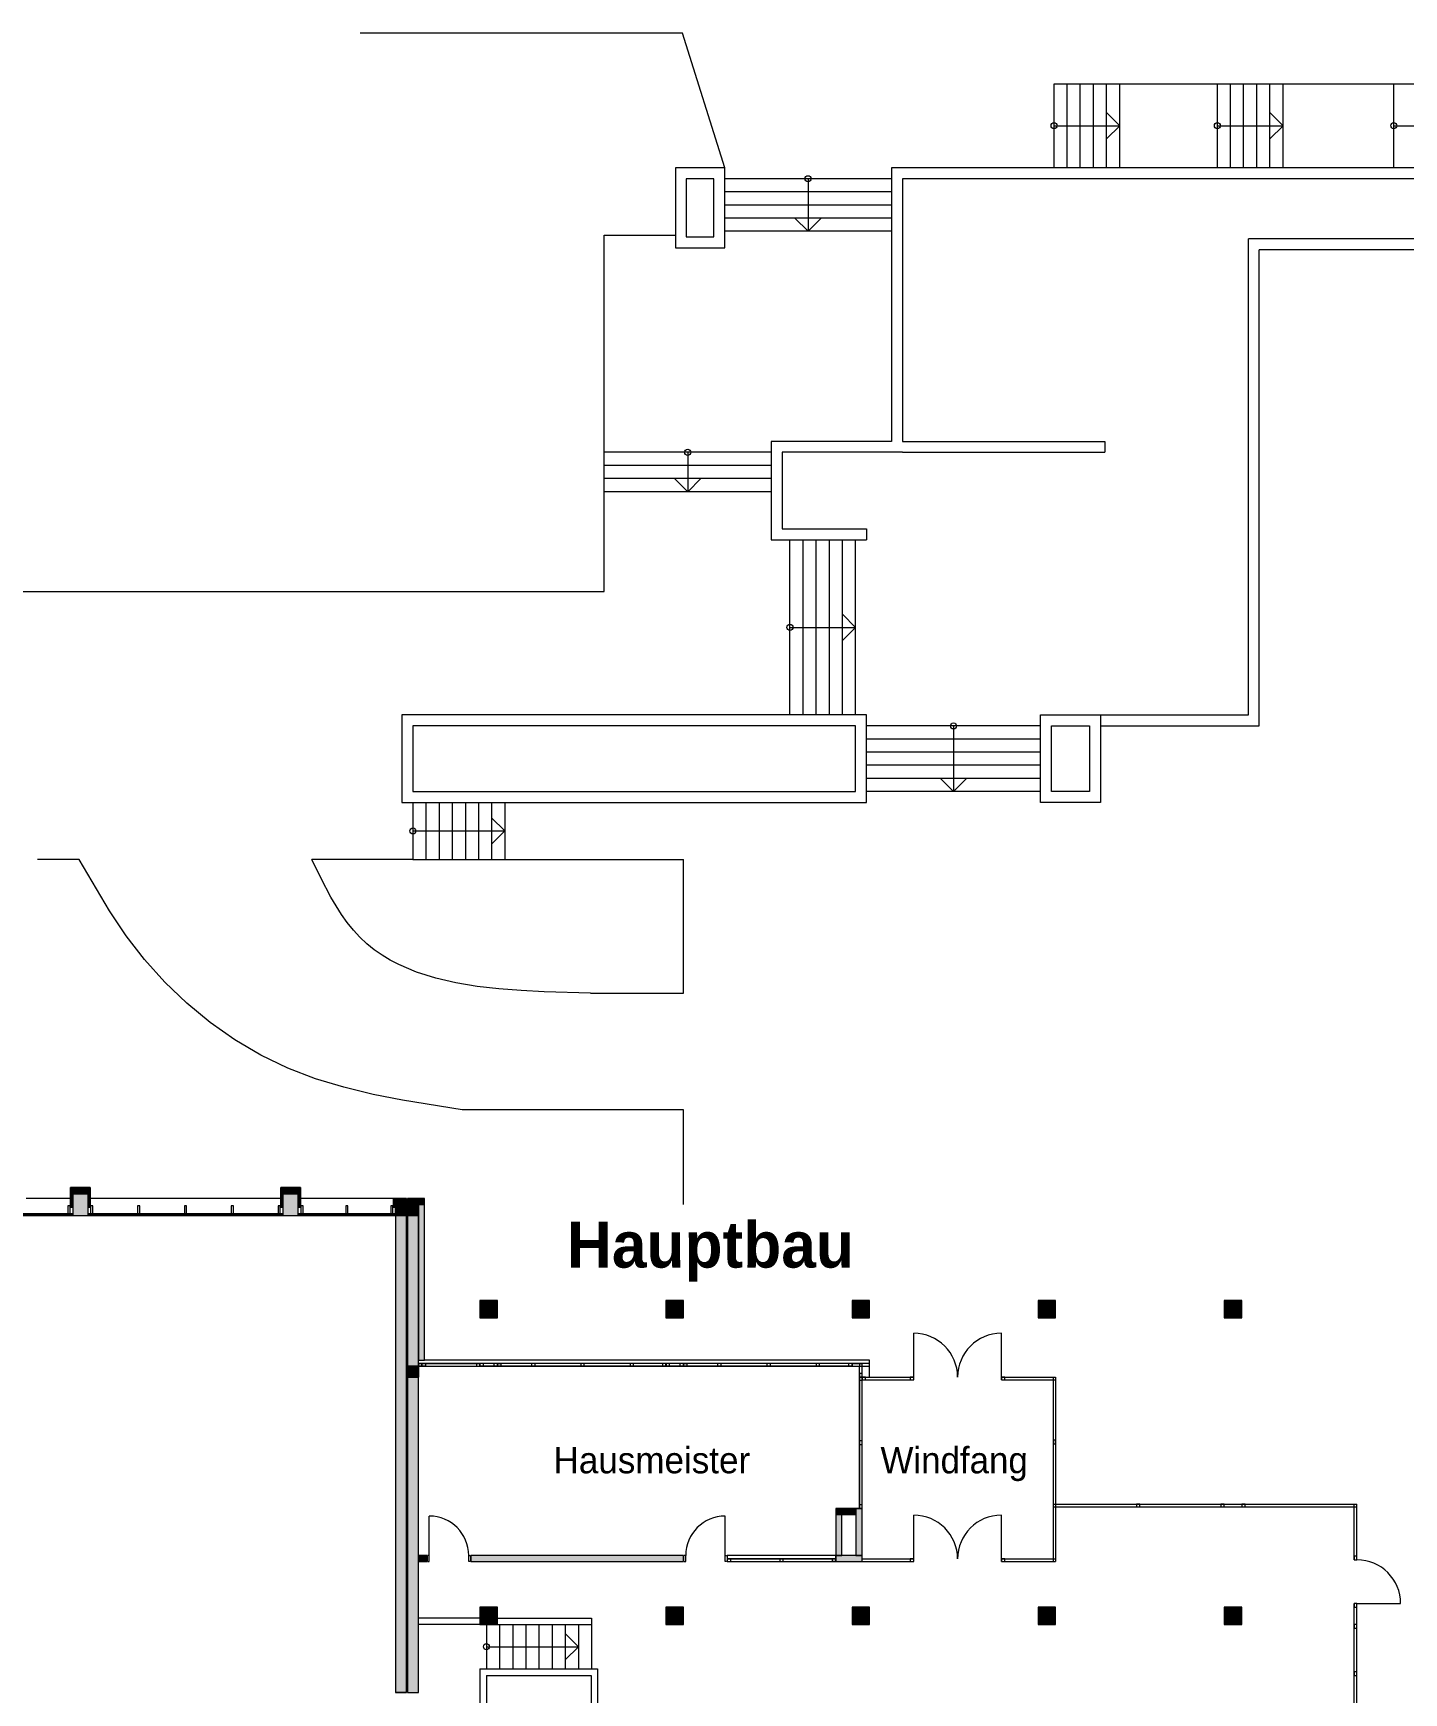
# Model space of a CAD drawing. Header units: inches. Extents: x 4292 to 112850, y 1657 to 73995.
# Drawn here: x 31703 to 63007, y 33307 to 71222 of the extents above; entities that cross this region are included whole.
import ezdxf

# ---------------------------------------------------------------- set-up
doc = ezdxf.new("R2010")
doc.units = ezdxf.units.IN
doc.header["$LTSCALE"] = 300
doc.header["$MEASUREMENT"] = 0
doc.linetypes.add('Volllinie', pattern=[0])
doc.layers.add('Grundebene', color=7, linetype='Continuous')
doc.styles.add('ARIAL', font='arial.ttf', dxfattribs={"height": 0.2})
doc.styles.add('ARIAL-FETT', font='arialbd.ttf', dxfattribs={"height": 0.2})

# ---------------------------------------------------------------- blocks, each defined once
blk = doc.blocks.new('Color_Area-1')
at = {"layer": 'Grundebene', "true_color": 0x000000, "transparency": 33554687}
blk.add_hatch(color=18, dxfattribs=at).paths.add_polyline_path([(32555, 44401), (32605, 44401), (32605, 44710), (32955, 44710), (32955, 44401), (33005, 44401), (33005, 44850), (32555, 44850)], flags=0)
at = {"layer": 'Grundebene', "color": 18, "linetype": 'Volllinie', "lineweight": 13, "true_color": 0x000000}
blk.add_lwpolyline([(32555, 44401), (32605, 44401), (32605, 44710), (32955, 44710), (32955, 44401), (33005, 44401), (33005, 44850), (32555, 44850), (32555, 44401)], dxfattribs=at)
blk = doc.blocks.new('Color_Area-3')
at = {"layer": 'Grundebene', "true_color": 0x000000, "transparency": 33554687}
blk.add_hatch(color=18, dxfattribs=at).paths.add_polyline_path([(37355, 44401), (37405, 44401), (37405, 44710), (37755, 44710), (37755, 44401), (37805, 44401), (37805, 44850), (37355, 44850)], flags=0)
at = {"layer": 'Grundebene', "color": 18, "linetype": 'Volllinie', "lineweight": 13, "true_color": 0x000000}
blk.add_lwpolyline([(37355, 44401), (37405, 44401), (37405, 44710), (37755, 44710), (37755, 44401), (37805, 44401), (37805, 44850), (37355, 44850), (37355, 44401)], dxfattribs=at)
blk = doc.blocks.new('Color_Area-5')
at = {"layer": 'Grundebene', "true_color": 0x000000, "transparency": 33554687}
blk.add_hatch(color=18, dxfattribs=at).paths.add_polyline_path([(39930, 44600), (39930, 44401), (39980, 44401), (39980, 44600)], flags=0)
at = {"layer": 'Grundebene', "color": 18, "linetype": 'Volllinie', "lineweight": 13, "true_color": 0x000000}
blk.add_lwpolyline([(39930, 44600), (39930, 44401), (39980, 44401), (39980, 44600), (39930, 44600)], dxfattribs=at)
blk = doc.blocks.new('Color_Area-9')
at = {"layer": 'Grundebene', "true_color": 0x000000, "transparency": 33554687}
blk.add_hatch(color=18, dxfattribs=at).paths.add_polyline_path([(40500, 33315), (40500, 40520), (40250, 40520), (40250, 33315)], flags=0)
at = {"layer": 'Grundebene', "color": 18, "linetype": 'Volllinie', "lineweight": 13, "true_color": 0x000000}
blk.add_lwpolyline([(40500, 33315), (40500, 40520), (40250, 40520), (40250, 33315), (40500, 33315)], dxfattribs=at)
blk = doc.blocks.new('Color_Area-BB')
at = {"layer": 'Grundebene', "true_color": 0x000000, "transparency": 33554687}
blk.add_hatch(color=18, dxfattribs=at).paths.add_polyline_path([(40500, 44460), (40250, 44460), (40250, 44210), (40500, 44210)], flags=0)
at = {"layer": 'Grundebene', "color": 18, "linetype": 'Volllinie', "lineweight": 13, "true_color": 0x000000}
blk.add_lwpolyline([(40500, 44460), (40250, 44460), (40250, 44210), (40500, 44210), (40500, 44460)], dxfattribs=at)
blk = doc.blocks.new('Color_Area-BD')
at = {"layer": 'Grundebene', "true_color": 0x000000, "transparency": 33554687}
blk.add_hatch(color=18, dxfattribs=at).paths.add_polyline_path([(40500, 40770), (40500, 44210), (40250, 44210), (40250, 40770)], flags=0)
at = {"layer": 'Grundebene', "color": 18, "linetype": 'Volllinie', "lineweight": 13, "true_color": 0x000000}
blk.add_lwpolyline([(40500, 40770), (40500, 44210), (40250, 44210), (40250, 40770), (40500, 40770)], dxfattribs=at)
blk = doc.blocks.new('Color_Area-BF')
at = {"layer": 'Grundebene', "true_color": 0x000000, "transparency": 33554687}
blk.add_hatch(color=18, dxfattribs=at).paths.add_polyline_path([(40230, 44460), (39980, 44460), (39980, 44210), (40230, 44210)], flags=0)
at = {"layer": 'Grundebene', "color": 18, "linetype": 'Volllinie', "lineweight": 13, "true_color": 0x000000}
blk.add_lwpolyline([(40230, 44460), (39980, 44460), (39980, 44210), (40230, 44210), (40230, 44460)], dxfattribs=at)
blk = doc.blocks.new('Color_Area-ED')
at = {"layer": 'Grundebene', "true_color": 0x000000, "transparency": 33554687}
blk.add_hatch(color=18, dxfattribs=at).paths.add_polyline_path([(40640, 44600), (40250, 44600), (40250, 44460), (40640, 44460)], flags=0)
at = {"layer": 'Grundebene', "color": 18, "linetype": 'Volllinie', "lineweight": 13, "true_color": 0x000000}
blk.add_lwpolyline([(40640, 44600), (40250, 44600), (40250, 44460), (40640, 44460), (40640, 44600)], dxfattribs=at)
blk = doc.blocks.new('Color_Area-EF')
at = {"layer": 'Grundebene', "true_color": 0x000000, "transparency": 33554687}
blk.add_hatch(color=18, dxfattribs=at).paths.add_polyline_path([(40640, 40910), (40640, 44460), (40500, 44460), (40500, 40910)], flags=0)
at = {"layer": 'Grundebene', "color": 18, "linetype": 'Volllinie', "lineweight": 13, "true_color": 0x000000}
blk.add_lwpolyline([(40640, 40910), (40640, 44460), (40500, 44460), (40500, 40910), (40640, 40910)], dxfattribs=at)
blk = doc.blocks.new('Color_Area-F1')
at = {"layer": 'Grundebene', "true_color": 0x000000, "transparency": 33554687}
blk.add_hatch(color=18, dxfattribs=at).paths.add_polyline_path([(40230, 44600), (39980, 44600), (39980, 44460), (40230, 44460)], flags=0)
at = {"layer": 'Grundebene', "color": 18, "linetype": 'Volllinie', "lineweight": 13, "true_color": 0x000000}
blk.add_lwpolyline([(40230, 44600), (39980, 44600), (39980, 44460), (40230, 44460), (40230, 44600)], dxfattribs=at)
blk = doc.blocks.new('Color_Area-10D')
at = {"layer": 'Grundebene', "true_color": 0x000000, "transparency": 33554687}
blk.add_hatch(color=18, dxfattribs=at).paths.add_polyline_path([(40500, 40770), (40250, 40770), (40250, 40520), (40500, 40520)], flags=0)
at = {"layer": 'Grundebene', "color": 18, "linetype": 'Volllinie', "lineweight": 13, "true_color": 0x000000}
blk.add_lwpolyline([(40500, 40770), (40250, 40770), (40250, 40520), (40500, 40520), (40500, 40770)], dxfattribs=at)
blk = doc.blocks.new('Color_Area-10F')
at = {"layer": 'Grundebene', "true_color": 0x000000, "transparency": 33554687}
blk.add_hatch(color=18, dxfattribs=at).paths.add_polyline_path([(46555, 36445), (41700, 36445), (41700, 36305), (46555, 36305)], flags=0)
at = {"layer": 'Grundebene', "color": 18, "linetype": 'Volllinie', "lineweight": 13, "true_color": 0x000000}
blk.add_lwpolyline([(46555, 36445), (41700, 36445), (41700, 36305), (46555, 36305), (46555, 36445)], dxfattribs=at)
blk = doc.blocks.new('Color_Area-111')
at = {"layer": 'Grundebene', "true_color": 0x000000, "transparency": 33554687}
blk.add_hatch(color=18, dxfattribs=at).paths.add_polyline_path([(50035, 36445), (50035, 36305), (50635, 36305), (50635, 36445)], flags=0)
at = {"layer": 'Grundebene', "color": 18, "linetype": 'Volllinie', "lineweight": 13, "true_color": 0x000000}
blk.add_lwpolyline([(50035, 36445), (50035, 36305), (50635, 36305), (50635, 36445), (50035, 36445)], dxfattribs=at)
blk = doc.blocks.new('Color_Area-113')
at = {"layer": 'Grundebene', "true_color": 0x000000, "transparency": 33554687}
blk.add_hatch(color=18, dxfattribs=at).paths.add_polyline_path([(40500, 36445), (40500, 36305), (40700, 36305), (40700, 36445)], flags=0)
at = {"layer": 'Grundebene', "color": 18, "linetype": 'Volllinie', "lineweight": 13, "true_color": 0x000000}
blk.add_lwpolyline([(40500, 36445), (40500, 36305), (40700, 36305), (40700, 36445), (40500, 36445)], dxfattribs=at)
blk = doc.blocks.new('Color_Area-115')
at = {"layer": 'Grundebene', "true_color": 0x000000, "transparency": 33554687}
blk.add_hatch(color=18, dxfattribs=at).paths.add_polyline_path([(50495, 37520), (50035, 37520), (50035, 37380), (50495, 37380)], flags=0)
at = {"layer": 'Grundebene', "color": 18, "linetype": 'Volllinie', "lineweight": 13, "true_color": 0x000000}
blk.add_lwpolyline([(50495, 37520), (50035, 37520), (50035, 37380), (50495, 37380), (50495, 37520)], dxfattribs=at)
blk = doc.blocks.new('Color_Area-117')
at = {"layer": 'Grundebene', "true_color": 0x000000, "transparency": 33554687}
blk.add_hatch(color=18, dxfattribs=at).paths.add_polyline_path([(50635, 36445), (50635, 37520), (50495, 37520), (50495, 36445)], flags=0)
at = {"layer": 'Grundebene', "color": 18, "linetype": 'Volllinie', "lineweight": 13, "true_color": 0x000000}
blk.add_lwpolyline([(50635, 36445), (50635, 37520), (50495, 37520), (50495, 36445), (50635, 36445)], dxfattribs=at)
blk = doc.blocks.new('Color_Area-119')
at = {"layer": 'Grundebene', "true_color": 0x000000, "transparency": 33554687}
blk.add_hatch(color=18, dxfattribs=at).paths.add_polyline_path([(50035, 37380), (50035, 36445), (50175, 36445), (50175, 37380)], flags=0)
at = {"layer": 'Grundebene', "color": 18, "linetype": 'Volllinie', "lineweight": 13, "true_color": 0x000000}
blk.add_lwpolyline([(50035, 37380), (50035, 36445), (50175, 36445), (50175, 37380), (50035, 37380)], dxfattribs=at)
blk = doc.blocks.new('Color_Area-11D')
at = {"layer": 'Grundebene', "true_color": 0x000000, "transparency": 33554687}
blk.add_hatch(color=18, dxfattribs=at).paths.add_polyline_path([(37405, 44210), (37755, 44210), (37755, 44710), (37405, 44710)], flags=0)
at = {"layer": 'Grundebene', "color": 18, "linetype": 'Volllinie', "lineweight": 13, "true_color": 0x000000}
blk.add_lwpolyline([(37405, 44210), (37755, 44210), (37755, 44710), (37405, 44710), (37405, 44210)], dxfattribs=at)
blk = doc.blocks.new('Color_Area-121')
at = {"layer": 'Grundebene', "true_color": 0x000000, "transparency": 33554687}
blk.add_hatch(color=18, dxfattribs=at).paths.add_polyline_path([(32605, 44210), (32955, 44210), (32955, 44710), (32605, 44710)], flags=0)
at = {"layer": 'Grundebene', "color": 18, "linetype": 'Volllinie', "lineweight": 13, "true_color": 0x000000}
blk.add_lwpolyline([(32605, 44210), (32955, 44210), (32955, 44710), (32605, 44710), (32605, 44210)], dxfattribs=at)
blk = doc.blocks.new('Color_Area-149')
at = {"layer": 'Grundebene', "true_color": 0x000000, "transparency": 33554687}
blk.add_hatch(color=18, dxfattribs=at).paths.add_polyline_path([(39980, 44210), (39980, 33314), (40230, 33314), (40230, 44210)], flags=0)
at = {"layer": 'Grundebene', "color": 18, "linetype": 'Volllinie', "lineweight": 13, "true_color": 0x000000}
blk.add_lwpolyline([(39980, 44210), (39980, 33314), (40230, 33314), (40230, 44210), (39980, 44210)], dxfattribs=at)
blk = doc.blocks.new('Color_Area-1F5')
at = {"layer": 'Grundebene', "true_color": 0x000000, "transparency": 33554687}
blk.add_hatch(color=18, dxfattribs=at).paths.add_polyline_path([(46555, 41870), (46555, 42270), (46155, 42270), (46155, 41870)], flags=0)
at = {"layer": 'Grundebene', "color": 18, "linetype": 'Volllinie', "lineweight": 13, "true_color": 0x000000}
blk.add_lwpolyline([(46555, 41870), (46555, 42270), (46155, 42270), (46155, 41870), (46555, 41870)], dxfattribs=at)
blk = doc.blocks.new('Color_Area-1F7')
at = {"layer": 'Grundebene', "true_color": 0x000000, "transparency": 33554687}
blk.add_hatch(color=18, dxfattribs=at).paths.add_polyline_path([(50805, 41870), (50805, 42270), (50405, 42270), (50405, 41870)], flags=0)
at = {"layer": 'Grundebene', "color": 18, "linetype": 'Volllinie', "lineweight": 13, "true_color": 0x000000}
blk.add_lwpolyline([(50805, 41870), (50805, 42270), (50405, 42270), (50405, 41870), (50805, 41870)], dxfattribs=at)
blk = doc.blocks.new('Color_Area-1F9')
at = {"layer": 'Grundebene', "true_color": 0x000000, "transparency": 33554687}
blk.add_hatch(color=18, dxfattribs=at).paths.add_polyline_path([(55055, 41870), (55055, 42270), (54655, 42270), (54655, 41870)], flags=0)
at = {"layer": 'Grundebene', "color": 18, "linetype": 'Volllinie', "lineweight": 13, "true_color": 0x000000}
blk.add_lwpolyline([(55055, 41870), (55055, 42270), (54655, 42270), (54655, 41870), (55055, 41870)], dxfattribs=at)
blk = doc.blocks.new('Color_Area-1FB')
at = {"layer": 'Grundebene', "true_color": 0x000000, "transparency": 33554687}
blk.add_hatch(color=18, dxfattribs=at).paths.add_polyline_path([(59305, 41870), (59305, 42270), (58905, 42270), (58905, 41870)], flags=0)
at = {"layer": 'Grundebene', "color": 18, "linetype": 'Volllinie', "lineweight": 13, "true_color": 0x000000}
blk.add_lwpolyline([(59305, 41870), (59305, 42270), (58905, 42270), (58905, 41870), (59305, 41870)], dxfattribs=at)
blk = doc.blocks.new('Color_Area-1FD')
at = {"layer": 'Grundebene', "true_color": 0x000000, "transparency": 33554687}
blk.add_hatch(color=18, dxfattribs=at).paths.add_polyline_path([(42305, 41870), (42305, 42270), (41905, 42270), (41905, 41870)], flags=0)
at = {"layer": 'Grundebene', "color": 18, "linetype": 'Volllinie', "lineweight": 13, "true_color": 0x000000}
blk.add_lwpolyline([(42305, 41870), (42305, 42270), (41905, 42270), (41905, 41870), (42305, 41870)], dxfattribs=at)
blk = doc.blocks.new('Color_Area-1FF')
at = {"layer": 'Grundebene', "true_color": 0x000000, "transparency": 33554687}
blk.add_hatch(color=18, dxfattribs=at).paths.add_polyline_path([(50805, 34865), (50805, 35265), (50405, 35265), (50405, 34865)], flags=0)
at = {"layer": 'Grundebene', "color": 18, "linetype": 'Volllinie', "lineweight": 13, "true_color": 0x000000}
blk.add_lwpolyline([(50805, 34865), (50805, 35265), (50405, 35265), (50405, 34865), (50805, 34865)], dxfattribs=at)
blk = doc.blocks.new('Color_Area-201')
at = {"layer": 'Grundebene', "true_color": 0x000000, "transparency": 33554687}
blk.add_hatch(color=18, dxfattribs=at).paths.add_polyline_path([(55055, 34865), (55055, 35265), (54655, 35265), (54655, 34865)], flags=0)
at = {"layer": 'Grundebene', "color": 18, "linetype": 'Volllinie', "lineweight": 13, "true_color": 0x000000}
blk.add_lwpolyline([(55055, 34865), (55055, 35265), (54655, 35265), (54655, 34865), (55055, 34865)], dxfattribs=at)
blk = doc.blocks.new('Color_Area-203')
at = {"layer": 'Grundebene', "true_color": 0x000000, "transparency": 33554687}
blk.add_hatch(color=18, dxfattribs=at).paths.add_polyline_path([(46555, 34865), (46555, 35265), (46155, 35265), (46155, 34865)], flags=0)
at = {"layer": 'Grundebene', "color": 18, "linetype": 'Volllinie', "lineweight": 13, "true_color": 0x000000}
blk.add_lwpolyline([(46555, 34865), (46555, 35265), (46155, 35265), (46155, 34865), (46555, 34865)], dxfattribs=at)
blk = doc.blocks.new('Color_Area-205')
at = {"layer": 'Grundebene', "true_color": 0x000000, "transparency": 33554687}
blk.add_hatch(color=18, dxfattribs=at).paths.add_polyline_path([(42305, 34865), (42305, 35265), (41905, 35265), (41905, 34865)], flags=0)
at = {"layer": 'Grundebene', "color": 18, "linetype": 'Volllinie', "lineweight": 13, "true_color": 0x000000}
blk.add_lwpolyline([(42305, 34865), (42305, 35265), (41905, 35265), (41905, 34865), (42305, 34865)], dxfattribs=at)
blk = doc.blocks.new('Color_Area-211')
at = {"layer": 'Grundebene', "true_color": 0x000000, "transparency": 33554687}
blk.add_hatch(color=18, dxfattribs=at).paths.add_polyline_path([(59305, 34865), (59305, 35265), (58905, 35265), (58905, 34865)], flags=0)
at = {"layer": 'Grundebene', "color": 18, "linetype": 'Volllinie', "lineweight": 13, "true_color": 0x000000}
blk.add_lwpolyline([(59305, 34865), (59305, 35265), (58905, 35265), (58905, 34865), (59305, 34865)], dxfattribs=at)

msp = doc.modelspace()

# ---------------------------------------------------------------- linework, layer by layer
at = {"layer": 'Grundebene', "color": 18, "linetype": 'Volllinie', "lineweight": 13, "true_color": 0x000000}
for p, q in [((46532, 71222), (39174, 71222)), ((47496, 68147), (46532, 71222)), ((55019, 68147), (55019, 70067)), ((55019, 70067), (68556, 70067)), ((55319, 68147), (55319, 70067)), ((55619, 68147), (55619, 70067)), ((55919, 68147), (55919, 70067)), ((56219, 68147), (56219, 70067)), ((56519, 68147), (56519, 70067)), ((58749, 68147), (58749, 70067)), ((59049, 68147), (59049, 70067)), ((59349, 68147), (59349, 70067)), ((59649, 68147), (59649, 70067)), ((59949, 68147), (59949, 70067)), ((60249, 68147), (60249, 70067)), ((62779, 68147), (62779, 70067)), ((56519, 69107), (56219, 69407)), ((60249, 69107), (59949, 69407)), ((55019, 69107), (56519, 69107)), ((56519, 69107), (56219, 68807)), ((58749, 69107), (60249, 69107)), ((60249, 69107), (59949, 68807)), ((62779, 69107), (64279, 69107)), ((47496, 68147), (46370, 68147)), ((46370, 68147), (46370, 66317)), ((47246, 67897), (46620, 67897)), ((46620, 67897), (46620, 66567)), ((47246, 66567), (47246, 67897)), ((47496, 66317), (47496, 68147)), ((51306, 67897), (47496, 67897)), ((49401, 67897), (49401, 66697)), ((51306, 68147), (51306, 61897)), ((68559, 68147), (51306, 68147)), ((68309, 67897), (51556, 67897)), ((51556, 67897), (51556, 61897)), ((51306, 67597), (47496, 67597)), ((51306, 67297), (47496, 67297)), ((51306, 66997), (47496, 66997)), ((49401, 66697), (49101, 66997)), ((49401, 66697), (49701, 66997)), ((44746, 58469), (44746, 66609)), ((44746, 66609), (46370, 66609)), ((46620, 66567), (47246, 66567)), ((51306, 66697), (47496, 66697)), ((68309, 66522), (59457, 66522)), ((59457, 55647), (59457, 66522)), ((46370, 66317), (47496, 66317)), ((68559, 66272), (59707, 66272)), ((59707, 55397), (59707, 66272)), ((51306, 61897), (48556, 61897)), ((48556, 61897), (48556, 59647)), ((51556, 61897), (56181, 61897)), ((56181, 61897), (56181, 61647)), ((48556, 61647), (44746, 61647)), ((46651, 61647), (46651, 60747)), ((51556, 61647), (48806, 61647)), ((48806, 61647), (48806, 59897)), ((51556, 61647), (56181, 61647)), ((48556, 61347), (44746, 61347)), ((48556, 61047), (44746, 61047)), ((46651, 60747), (46351, 61047)), ((46651, 60747), (46951, 61047)), ((48556, 60747), (44746, 60747)), ((48556, 59647), (50737, 59647)), ((48806, 59897), (50737, 59897)), ((48987, 55647), (48987, 59647)), ((49287, 55647), (49287, 59647)), ((49587, 55647), (49587, 59647)), ((49887, 55647), (49887, 59647)), ((50187, 55647), (50187, 59647)), ((50487, 55647), (50487, 59647)), ((50737, 59897), (50737, 59647)), ((9254, 58469), (44746, 58469)), ((48987, 57647), (50487, 57647)), ((50487, 57647), (50187, 57947)), ((50487, 57647), (50187, 57347)), ((50737, 55647), (40124, 55647)), ((40124, 55647), (40124, 53647)), ((50487, 55397), (40374, 55397)), ((40374, 55397), (40374, 53897)), ((50487, 53897), (50487, 55397)), ((50737, 53647), (50737, 55647)), ((54707, 55397), (50737, 55397)), ((52722, 55397), (52722, 53897)), ((54707, 53647), (54707, 55647)), ((54707, 55647), (59457, 55647)), ((54957, 53897), (54957, 55397)), ((54957, 55397), (55832, 55397)), ((55832, 55397), (55832, 53897)), ((56082, 55647), (56082, 53647)), ((56082, 55397), (59707, 55397)), ((54707, 55097), (50737, 55097)), ((54707, 54797), (50737, 54797)), ((54707, 54497), (50737, 54497)), ((40374, 53897), (50487, 53897)), ((54707, 54197), (50737, 54197)), ((54707, 53897), (50737, 53897)), ((52722, 53897), (52422, 54197)), ((52722, 53897), (53022, 54197)), ((55832, 53897), (54957, 53897)), ((40124, 53647), (50737, 53647)), ((40374, 53647), (40374, 52347)), ((40674, 53647), (40674, 52347)), ((40974, 53647), (40974, 52347)), ((41274, 53647), (41274, 52347)), ((41574, 53647), (41574, 52347)), ((41874, 53647), (41874, 52347)), ((42174, 53647), (42174, 52347)), ((42474, 53647), (42474, 52347)), ((56082, 53647), (54707, 53647)), ((42474, 52997), (42174, 53297)), ((40374, 52997), (42474, 52997)), ((42474, 52997), (42174, 52697)), ((32754, 52347), (31801, 52347)), ((33445, 51170), (32754, 52347)), ((40374, 52347), (38066, 52347)), ((38279, 51910), (38066, 52347)), ((40374, 52347), (46555, 52347)), ((46555, 49294), (46555, 52347)), ((38502, 51486), (38279, 51910)), ((38744, 51088), (38502, 51486)), ((33826, 50602), (33445, 51170)), ((38876, 50903), (38744, 51088)), ((39016, 50729), (38876, 50903)), ((34247, 50057), (33826, 50602)), ((39165, 50568), (39016, 50729)), ((39325, 50420), (39165, 50568)), ((34709, 49543), (34247, 50057)), ((39493, 50284), (39325, 50420)), ((39671, 50160), (39493, 50284)), ((39856, 50048), (39671, 50160)), ((40050, 49946), (39856, 50048)), ((40461, 49771), (40050, 49946)), ((40898, 49633), (40461, 49771)), ((35209, 49063), (34709, 49543)), ((41359, 49526), (40898, 49633)), ((41840, 49446), (41359, 49526)), ((42338, 49389), (41840, 49446)), ((42849, 49350), (42338, 49389)), ((43371, 49324), (42849, 49350)), ((44431, 49294), (43371, 49324)), ((44431, 49294), (46555, 49294)), ((35744, 48622), (35209, 49063)), ((36309, 48224), (35744, 48622)), ((36900, 47875), (36309, 48224)), ((37515, 47579), (36900, 47875)), ((38150, 47337), (37515, 47579)), ((38801, 47140), (38150, 47337)), ((39465, 46979), (38801, 47140)), ((40138, 46845), (39465, 46979)), ((41502, 46622), (40138, 46845)), ((46555, 46622), (41502, 46622)), ((46555, 44460), (46555, 46622)), ((32555, 44401), (32555, 44850)), ((32555, 44850), (33005, 44850)), ((33005, 44850), (33005, 44401)), ((37355, 44401), (37355, 44850)), ((37355, 44850), (37805, 44850)), ((37805, 44850), (37805, 44401)), ((32605, 44600), (31545, 44600)), ((32495, 44435), (32495, 44255)), ((32545, 44435), (32495, 44435)), ((32545, 44255), (32545, 44435)), ((32545, 44401), (32605, 44401)), ((32955, 44710), (32605, 44710)), ((32605, 44710), (32605, 44600)), ((32605, 44600), (32605, 44460)), ((32605, 44460), (32605, 44210)), ((32955, 44600), (32955, 44710)), ((32955, 44460), (32955, 44600)), ((37405, 44600), (32955, 44600)), ((32955, 44210), (32955, 44460)), ((32955, 44401), (33015, 44401)), ((33015, 44435), (33015, 44255)), ((33065, 44435), (33015, 44435)), ((33065, 44255), (33065, 44435)), ((34085, 44435), (34085, 44255)), ((34135, 44435), (34085, 44435)), ((34135, 44255), (34135, 44435)), ((35155, 44435), (35155, 44255)), ((35205, 44435), (35155, 44435)), ((35205, 44255), (35205, 44435)), ((36225, 44435), (36225, 44255)), ((36275, 44435), (36225, 44435)), ((36275, 44255), (36275, 44435)), ((37295, 44435), (37295, 44255)), ((37345, 44435), (37295, 44435)), ((37345, 44255), (37345, 44435)), ((37345, 44401), (37405, 44401)), ((37755, 44710), (37405, 44710)), ((37405, 44710), (37405, 44600)), ((37405, 44600), (37405, 44460)), ((37405, 44460), (37405, 44210)), ((37755, 44600), (37755, 44710)), ((37755, 44460), (37755, 44600)), ((39980, 44600), (37755, 44600)), ((37755, 44210), (37755, 44460)), ((37755, 44401), (37815, 44401)), ((37815, 44435), (37815, 44255)), ((37865, 44435), (37815, 44435)), ((37865, 44255), (37865, 44435)), ((38842, 44435), (38842, 44255)), ((38892, 44435), (38842, 44435)), ((38892, 44255), (38892, 44435)), ((39870, 44435), (39870, 44255)), ((39920, 44435), (39870, 44435)), ((39920, 44255), (39920, 44435)), ((39920, 44401), (39980, 44401)), ((39930, 44401), (39930, 44600)), ((39930, 44600), (39980, 44600)), ((39980, 44460), (39980, 44600)), ((40230, 44600), (39980, 44600)), ((39980, 44210), (39980, 44460)), ((40230, 44460), (39980, 44460)), ((39980, 44460), (40230, 44460)), ((40230, 44460), (40230, 44600)), ((40230, 44210), (40230, 44460)), ((40640, 44600), (40250, 44600)), ((40250, 44600), (40250, 44460)), ((40500, 44460), (40250, 44460)), ((40250, 44460), (40250, 44210)), ((40250, 44460), (40500, 44460)), ((40500, 44210), (40500, 44460)), ((40500, 44460), (40500, 44210)), ((40640, 44460), (40640, 44600)), ((40640, 40910), (40640, 44460)), ((31405, 44255), (32605, 44255)), ((31405, 44230), (32605, 44230)), ((31405, 44210), (32605, 44210)), ((32495, 44255), (32545, 44255)), ((32495, 44230), (32495, 44210)), ((32545, 44230), (32495, 44230)), ((32495, 44210), (32545, 44210)), ((32520, 44255), (32520, 44230)), ((32545, 44210), (32545, 44230)), ((32605, 44210), (32955, 44210)), ((32955, 44255), (37405, 44255)), ((37405, 44230), (32955, 44230)), ((32955, 44210), (37405, 44210)), ((33015, 44255), (33065, 44255)), ((33015, 44230), (33015, 44210)), ((33065, 44230), (33015, 44230)), ((33015, 44210), (33065, 44210)), ((33040, 44255), (33040, 44230)), ((33065, 44210), (33065, 44230)), ((34085, 44255), (34135, 44255)), ((34085, 44230), (34085, 44210)), ((34135, 44230), (34085, 44230)), ((34085, 44210), (34135, 44210)), ((34110, 44255), (34110, 44230)), ((34135, 44210), (34135, 44230)), ((35155, 44255), (35205, 44255)), ((35155, 44230), (35155, 44210)), ((35205, 44230), (35155, 44230)), ((35155, 44210), (35205, 44210)), ((35180, 44255), (35180, 44230)), ((35205, 44210), (35205, 44230)), ((36225, 44255), (36275, 44255)), ((36225, 44230), (36225, 44210)), ((36275, 44230), (36225, 44230)), ((36225, 44210), (36275, 44210)), ((36250, 44255), (36250, 44230)), ((36275, 44210), (36275, 44230)), ((37295, 44255), (37345, 44255)), ((37295, 44230), (37295, 44210)), ((37345, 44230), (37295, 44230)), ((37295, 44210), (37345, 44210)), ((37320, 44255), (37320, 44230)), ((37345, 44210), (37345, 44230)), ((37405, 44210), (37755, 44210)), ((37755, 44255), (39980, 44255)), ((39980, 44230), (37755, 44230)), ((37755, 44210), (39980, 44210)), ((37815, 44255), (37865, 44255)), ((37815, 44230), (37815, 44210)), ((37865, 44230), (37815, 44230)), ((37815, 44210), (37865, 44210)), ((37840, 44255), (37840, 44230)), ((37865, 44210), (37865, 44230)), ((38842, 44255), (38892, 44255)), ((38842, 44230), (38842, 44210)), ((38892, 44230), (38842, 44230)), ((38842, 44210), (38892, 44210)), ((38867, 44255), (38867, 44230)), ((38892, 44210), (38892, 44230)), ((39870, 44255), (39920, 44255)), ((39870, 44230), (39870, 44210)), ((39920, 44230), (39870, 44230)), ((39870, 44210), (39920, 44210)), ((39895, 44255), (39895, 44230)), ((39920, 44210), (39920, 44230)), ((39980, 44210), (39980, 33314)), ((40230, 33314), (40230, 44210)), ((40250, 44210), (40250, 40770)), ((40500, 40910), (40500, 44210)), ((40500, 44210), (40500, 40910)), ((42305, 42270), (41905, 42270)), ((41905, 42270), (41905, 41870)), ((42305, 41870), (42305, 42270)), ((46555, 42270), (46155, 42270)), ((46155, 42270), (46155, 41870)), ((46555, 41870), (46555, 42270)), ((50805, 42270), (50405, 42270)), ((50405, 42270), (50405, 41870)), ((50805, 41870), (50805, 42270)), ((55055, 42270), (54655, 42270)), ((54655, 42270), (54655, 41870)), ((55055, 41870), (55055, 42270)), ((59305, 42270), (58905, 42270)), ((58905, 42270), (58905, 41870)), ((59305, 41870), (59305, 42270)), ((41905, 41870), (42305, 41870)), ((46155, 41870), (46555, 41870)), ((50405, 41870), (50805, 41870)), ((54655, 41870), (55055, 41870)), ((58905, 41870), (59305, 41870)), ((51815, 40460), (51815, 41520)), ((53815, 40460), (53815, 41520)), ((40250, 40770), (40250, 40520)), ((40500, 40770), (40500, 40910)), ((40500, 40910), (40640, 40910)), ((40500, 40830), (40580, 40830)), ((40500, 40770), (40500, 40830)), ((40500, 40830), (41905, 40830)), ((41905, 40830), (40500, 40830)), ((40500, 40830), (40500, 40770)), ((40580, 40770), (40500, 40770)), ((40500, 40770), (41905, 40770)), ((40500, 40770), (40500, 40520)), ((40500, 40770), (41905, 40770)), ((40580, 40830), (40580, 40770)), ((40580, 40830), (40660, 40830)), ((40580, 40770), (40580, 40830)), ((40660, 40770), (40580, 40770)), ((41905, 40910), (40640, 40910)), ((40660, 40830), (40660, 40770)), ((41905, 40830), (41825, 40830)), ((41825, 40830), (41825, 40770)), ((41825, 40770), (41905, 40770)), ((42305, 40910), (41905, 40910)), ((41905, 40770), (41905, 40830)), ((41905, 40830), (41906, 40830)), ((41905, 40770), (41905, 40830)), ((42305, 40830), (41905, 40830)), ((41905, 40770), (41905, 40830)), ((42305, 40830), (41905, 40830)), ((41905, 40830), (41905, 40770)), ((41906, 40770), (41905, 40770)), ((42305, 40770), (41905, 40770)), ((41905, 40770), (42305, 40770)), ((41906, 40830), (41906, 40770)), ((42229, 40830), (41981, 40830)), ((41981, 40830), (41981, 40770)), ((41981, 40770), (42229, 40770)), ((42229, 40770), (42229, 40830)), ((42305, 40830), (42304, 40830)), ((42304, 40830), (42304, 40770)), ((42304, 40770), (42305, 40770)), ((46155, 40910), (42305, 40910)), ((42305, 40830), (42385, 40830)), ((42305, 40770), (42305, 40830)), ((46155, 40830), (42305, 40830)), ((42305, 40770), (42305, 40830)), ((46155, 40830), (42305, 40830)), ((42305, 40830), (42305, 40770)), ((42305, 40770), (42305, 40830)), ((42385, 40770), (42305, 40770)), ((46155, 40770), (42305, 40770)), ((42305, 40770), (46155, 40770)), ((42385, 40830), (42385, 40770)), ((43165, 40830), (43085, 40830)), ((43085, 40830), (43085, 40770)), ((43085, 40770), (43165, 40770)), ((43165, 40770), (43165, 40830)), ((44290, 40830), (44210, 40830)), ((44210, 40830), (44210, 40770)), ((44210, 40770), (44290, 40770)), ((44290, 40770), (44290, 40830)), ((45415, 40830), (45335, 40830)), ((45335, 40830), (45335, 40770)), ((45335, 40770), (45415, 40770)), ((45415, 40770), (45415, 40830)), ((46155, 40830), (46075, 40830)), ((46075, 40830), (46075, 40770)), ((46075, 40770), (46155, 40770)), ((46555, 40910), (46155, 40910)), ((46155, 40770), (46155, 40830)), ((46155, 40830), (46156, 40830)), ((46155, 40770), (46155, 40830)), ((46555, 40830), (46155, 40830)), ((46555, 40830), (46155, 40830)), ((46155, 40830), (46155, 40770)), ((46155, 40770), (46155, 40830)), ((46156, 40770), (46155, 40770)), ((46555, 40770), (46155, 40770)), ((46155, 40770), (46555, 40770)), ((46156, 40830), (46156, 40770)), ((46479, 40830), (46231, 40830)), ((46231, 40830), (46231, 40770)), ((46231, 40770), (46479, 40770)), ((46479, 40770), (46479, 40830)), ((46555, 40830), (46554, 40830)), ((46554, 40830), (46554, 40770)), ((46554, 40770), (46555, 40770)), ((50405, 40910), (46555, 40910)), ((46555, 40830), (46635, 40830)), ((46555, 40770), (46555, 40830)), ((50405, 40830), (46555, 40830)), ((46555, 40770), (46555, 40830)), ((46555, 40770), (46555, 40830)), ((50405, 40830), (46555, 40830)), ((46555, 40830), (46555, 40770)), ((46635, 40770), (46555, 40770)), ((50405, 40770), (46555, 40770)), ((46555, 40770), (50405, 40770)), ((46635, 40830), (46635, 40770)), ((47415, 40830), (47335, 40830)), ((47335, 40830), (47335, 40770)), ((47335, 40770), (47415, 40770)), ((47415, 40770), (47415, 40830)), ((48540, 40830), (48460, 40830)), ((48460, 40830), (48460, 40770)), ((48460, 40770), (48540, 40770)), ((48540, 40770), (48540, 40830)), ((49665, 40830), (49585, 40830)), ((49585, 40830), (49585, 40770)), ((49585, 40770), (49665, 40770)), ((49665, 40770), (49665, 40830)), ((50405, 40830), (50325, 40830)), ((50325, 40830), (50325, 40770)), ((50325, 40770), (50405, 40770)), ((50805, 40910), (50405, 40910)), ((50405, 40830), (50635, 40830)), ((50405, 40770), (50405, 40830)), ((50405, 40770), (50405, 40830)), ((50805, 40830), (50405, 40830)), ((50405, 40830), (50405, 40770)), ((50405, 40770), (50575, 40770)), ((50405, 40770), (50805, 40770)), ((50635, 40830), (50575, 40830)), ((50575, 40830), (50575, 40770)), ((50575, 40520), (50575, 40770)), ((50575, 40770), (50635, 40770)), ((50635, 40600), (50575, 40600)), ((50575, 40600), (50575, 40520)), ((50635, 40520), (50635, 40830)), ((50635, 40770), (50635, 40830)), ((50635, 40520), (50635, 40600)), ((50805, 40520), (50805, 40910)), ((50805, 40770), (50805, 40830)), ((40250, 40520), (40250, 33315)), ((50575, 40520), (50635, 40520)), ((50575, 40440), (50575, 40520)), ((50575, 40520), (50635, 40520)), ((50575, 37520), (50575, 40520)), ((50635, 40520), (50575, 40520)), ((50575, 40520), (50575, 37520)), ((50635, 40440), (50575, 40440)), ((50715, 40520), (50635, 40520)), ((50635, 40520), (50635, 40460)), ((50635, 40520), (50635, 40440)), ((50635, 37520), (50635, 40520)), ((50635, 37520), (50635, 40520)), ((50635, 40520), (50805, 40520)), ((50635, 37520), (50635, 40520)), ((50635, 40460), (50715, 40460)), ((50635, 40460), (51815, 40460)), ((50655, 40520), (51815, 40520)), ((50715, 40460), (50715, 40520)), ((51815, 40520), (51735, 40520)), ((51735, 40520), (51735, 40460)), ((51735, 40460), (51815, 40460)), ((51815, 40460), (51815, 40520)), ((53895, 40520), (53815, 40520)), ((53815, 40520), (53815, 40460)), ((53815, 40520), (55055, 40520)), ((53815, 40460), (53895, 40460)), ((53815, 40460), (55055, 40460)), ((53895, 40460), (53895, 40520)), ((54995, 40520), (54995, 36305)), ((55055, 40520), (55055, 36305)), ((50635, 39060), (50575, 39060)), ((50575, 39060), (50575, 38980)), ((50635, 38980), (50635, 39060)), ((54995, 39077), (54995, 38997)), ((55055, 39077), (54995, 39077)), ((55055, 38997), (55055, 39077)), ((50575, 38980), (50635, 38980)), ((54995, 38997), (55055, 38997)), ((50635, 37600), (50575, 37600)), ((50575, 37600), (50575, 37520)), ((50635, 37520), (50635, 37600)), ((54995, 37615), (61935, 37615)), ((54995, 37555), (61935, 37555)), ((56980, 37615), (56900, 37615)), ((56900, 37615), (56900, 37555)), ((56900, 37555), (56980, 37555)), ((56980, 37555), (56980, 37615)), ((58905, 37615), (58825, 37615)), ((58825, 37615), (58825, 37555)), ((58825, 37555), (58905, 37555)), ((58905, 37555), (58905, 37615)), ((59385, 37615), (59305, 37615)), ((59305, 37615), (59305, 37555)), ((59305, 37555), (59385, 37555)), ((59385, 37555), (59385, 37615)), ((61875, 36345), (61875, 37615)), ((61935, 36345), (61935, 37615)), ((40750, 36445), (40750, 37345)), ((47505, 36445), (47505, 37345)), ((50495, 37520), (50035, 37520)), ((50035, 37520), (50035, 37380)), ((50035, 37380), (50035, 36445)), ((50175, 37380), (50495, 37380)), ((50175, 36445), (50175, 37380)), ((50495, 37520), (50575, 37520)), ((50495, 37380), (50495, 36445)), ((50575, 37520), (50635, 37520)), ((50575, 37520), (50635, 37520)), ((50575, 37520), (50635, 37520)), ((50635, 36445), (50635, 37520)), ((51815, 36305), (51815, 37365)), ((53815, 36305), (53815, 37365)), ((40500, 36305), (40500, 36445)), ((40700, 36445), (40500, 36445)), ((40500, 36445), (40500, 36305)), ((40700, 36445), (40700, 36305)), ((40750, 36445), (40715, 36445)), ((40750, 36305), (40750, 36445)), ((41650, 36305), (41650, 36445)), ((41650, 36445), (41685, 36445)), ((41700, 36305), (41700, 36445)), ((46555, 36445), (41700, 36445)), ((46555, 36445), (46555, 36305)), ((46605, 36445), (46570, 36445)), ((46605, 36305), (46605, 36445)), ((47505, 36305), (47505, 36445)), ((47505, 36445), (47540, 36445)), ((47555, 36445), (47555, 36305)), ((50035, 36445), (47555, 36445)), ((50035, 36365), (50035, 36445)), ((50495, 36445), (50175, 36445)), ((50635, 36305), (50635, 36445)), ((61935, 36425), (61875, 36425)), ((61875, 36425), (61875, 36345)), ((61935, 36345), (61935, 36425)), ((40500, 33315), (40500, 36305)), ((40500, 36305), (40700, 36305)), ((40715, 36305), (40750, 36305)), ((41685, 36305), (41650, 36305)), ((41700, 36305), (46555, 36305)), ((46570, 36305), (46605, 36305)), ((47540, 36305), (47505, 36305)), ((47635, 36365), (47555, 36365)), ((47555, 36365), (47555, 36305)), ((47555, 36365), (50035, 36365)), ((50035, 36365), (47555, 36365)), ((47555, 36365), (47555, 36305)), ((47555, 36305), (47635, 36305)), ((47555, 36305), (50035, 36305)), ((47555, 36305), (50035, 36305)), ((47555, 36305), (50035, 36305)), ((47635, 36305), (47635, 36365)), ((48835, 36365), (48755, 36365)), ((48755, 36365), (48755, 36305)), ((48755, 36305), (48835, 36305)), ((48835, 36305), (48835, 36365)), ((49955, 36305), (49955, 36365)), ((49955, 36365), (50035, 36365)), ((50035, 36305), (49955, 36305)), ((50035, 36365), (50035, 36305)), ((50035, 36305), (50035, 36365)), ((50035, 36305), (50035, 36365)), ((50035, 36305), (50635, 36305)), ((50635, 36365), (51815, 36365)), ((50635, 36305), (51815, 36305)), ((51815, 36365), (51735, 36365)), ((51735, 36365), (51735, 36305)), ((51735, 36305), (51815, 36305)), ((51815, 36305), (51815, 36365)), ((53895, 36365), (53815, 36365)), ((53815, 36365), (53815, 36305)), ((53815, 36365), (55055, 36365)), ((53815, 36305), (53895, 36305)), ((53815, 36305), (55055, 36305)), ((53895, 36305), (53895, 36365)), ((61875, 36345), (61935, 36345)), ((42305, 35265), (41905, 35265)), ((41905, 35265), (41905, 34865)), ((42305, 34865), (42305, 35265)), ((46555, 35265), (46155, 35265)), ((46155, 35265), (46155, 34865)), ((46555, 34865), (46555, 35265)), ((50805, 35265), (50405, 35265)), ((50405, 35265), (50405, 34865)), ((50805, 34865), (50805, 35265)), ((55055, 35265), (54655, 35265)), ((54655, 35265), (54655, 34865)), ((55055, 34865), (55055, 35265)), ((59305, 35265), (58905, 35265)), ((58905, 35265), (58905, 34865)), ((59305, 34865), (59305, 35265)), ((61935, 35345), (61875, 35345)), ((61875, 35345), (61875, 35265)), ((61875, 31725), (61875, 35345)), ((61875, 35265), (61935, 35265)), ((61935, 35265), (61935, 35345)), ((61935, 35345), (62935, 35345)), ((61935, 31725), (61935, 35345)), ((41905, 35015), (40500, 35015)), ((42305, 35015), (44455, 35015)), ((44455, 35015), (44455, 34865)), ((41905, 34865), (40500, 34865)), ((42305, 34865), (40900, 34865)), ((41905, 34865), (42305, 34865)), ((42055, 34865), (42055, 33855)), ((42305, 34865), (44455, 34865)), ((42355, 34865), (42355, 33855)), ((42655, 34865), (42655, 33855)), ((42955, 34865), (42955, 33855)), ((43255, 34865), (43255, 33855)), ((43555, 34865), (43555, 33855)), ((43855, 34865), (43855, 33855)), ((44155, 34360), (43855, 34660)), ((44155, 34865), (44155, 33855)), ((44455, 34865), (44455, 33855)), ((46155, 34865), (46555, 34865)), ((50405, 34865), (50805, 34865)), ((54655, 34865), (55055, 34865)), ((58905, 34865), (59305, 34865)), ((61935, 34865), (61875, 34865)), ((61875, 34865), (61875, 34785)), ((61875, 34785), (61935, 34785)), ((61935, 34785), (61935, 34865)), ((42055, 34360), (44155, 34360)), ((44155, 34360), (43855, 34060)), ((41905, 33855), (41905, 32180)), ((41905, 33855), (44595, 33855)), ((44595, 33855), (44595, 32180)), ((61935, 33785), (61875, 33785)), ((61875, 33785), (61875, 33705)), ((61935, 33705), (61935, 33785)), ((42055, 33705), (42055, 32180)), ((42055, 33705), (44445, 33705)), ((44445, 33705), (44445, 32180)), ((61875, 33705), (61935, 33705)), ((40230, 33314), (39980, 33314)), ((40250, 33315), (40500, 33315))]:
    msp.add_line(p, q, dxfattribs=at)
for centre, radius in [((55019, 69107), 69), ((58749, 69107), 69), ((62779, 69107), 69), ((49401, 67897), 69), ((46651, 61647), 69), ((48987, 57647), 69), ((52722, 55397), 69), ((40374, 52997), 69), ((61935, 35345), 0.0001), ((42055, 34360), 69)]:
    msp.add_circle(centre, radius, dxfattribs=at)
for centre, radius, start, end in [((51815, 40520), 1000, 360, 90), ((53815, 40520), 1000, 90, 180), ((40750, 36445), 900, 0, 90), ((47505, 36445), 900, 90, 180), ((51815, 36365), 1000, 360, 90), ((53815, 36365), 1000, 90, 180), ((61935, 35345), 1000, 360, 90)]:
    msp.add_arc(centre, radius, start, end, dxfattribs=at)

# ---------------------------------------------------------------- block references
at = {"layer": 'Grundebene'}
for name in ['Color_Area-1', 'Color_Area-3', 'Color_Area-121', 'Color_Area-11D', 'Color_Area-5', 'Color_Area-F1', 'Color_Area-BF', 'Color_Area-ED', 'Color_Area-BB', 'Color_Area-EF', 'Color_Area-149', 'Color_Area-BD', 'Color_Area-1FD', 'Color_Area-1F5', 'Color_Area-1F7', 'Color_Area-1F9', 'Color_Area-1FB', 'Color_Area-10D', 'Color_Area-9', 'Color_Area-115', 'Color_Area-119', 'Color_Area-117', 'Color_Area-113', 'Color_Area-10F', 'Color_Area-111', 'Color_Area-205', 'Color_Area-203', 'Color_Area-1FF', 'Color_Area-201', 'Color_Area-211']:
    msp.add_blockref(name, (0, 0), dxfattribs=at)

# ---------------------------------------------------------------- texts
at = {"layer": 'Grundebene', "color": 18, "lineweight": 18, "true_color": 0x000000}
for s, height, style, width, p in [('Hauptbau', 1050, 'ARIAL-FETT', 0.969241, (43893, 43020)), ('Hausmeister', 600, 'ARIAL', 0.954531, (43588, 38321)), ('Windfang', 600, 'ARIAL', 0.950384, (51055, 38321))]:
    msp.add_text(s, height=height, dxfattribs=dict(at, style=style, width=width)).set_placement(p)

doc.saveas('drawing.dxf')
